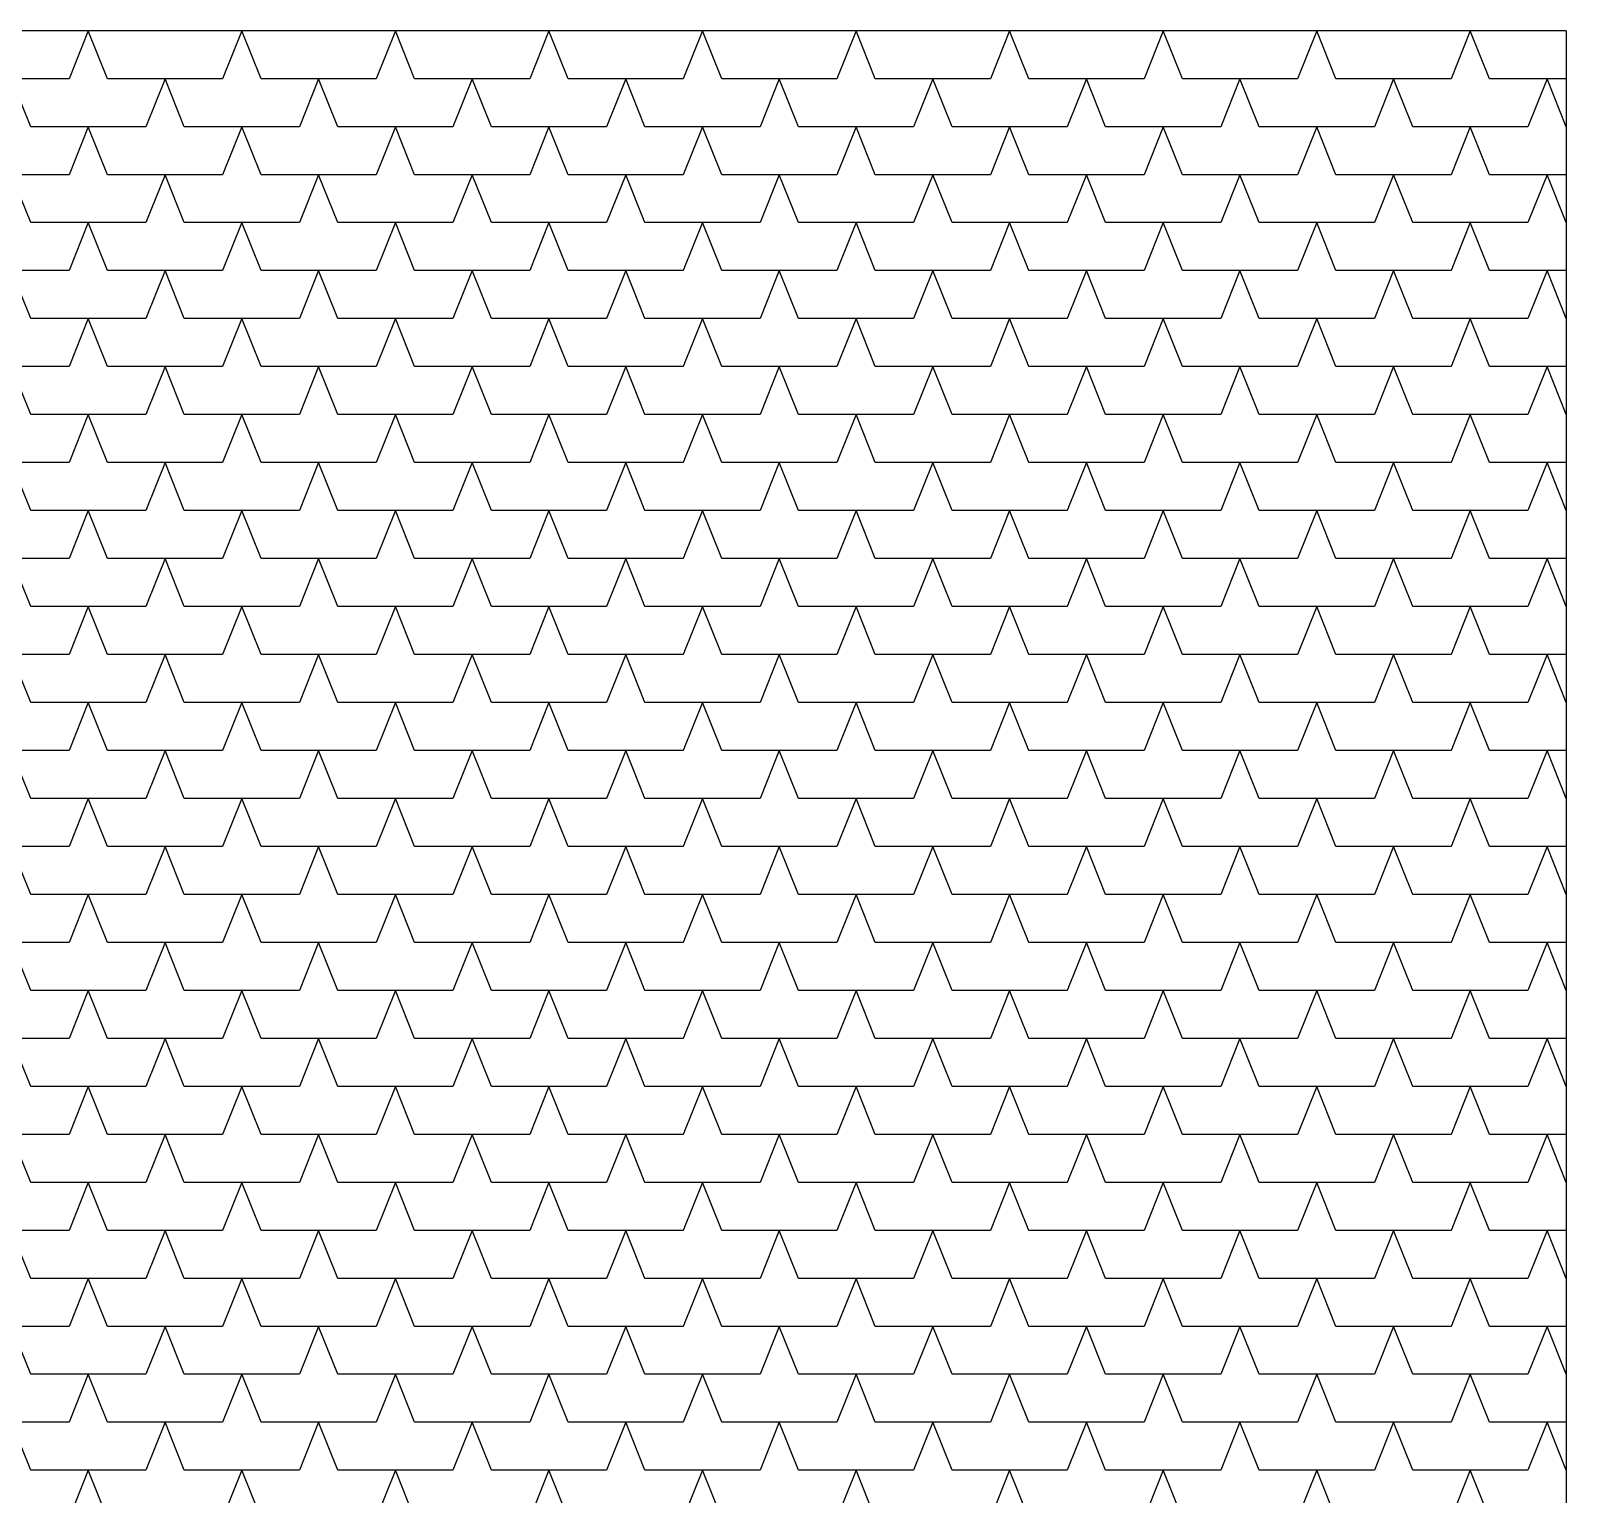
# Model space of a CAD drawing. Header units: inches. Extents: x 86794 to 87086, y 41803 to 41823.
# Drawn here: x 87072.734 to 87074.334, y 41820.205 to 41821.73 of the extents above; entities that cross this region are included whole.
import ezdxf

# ---------------------------------------------------------------- set-up
doc = ezdxf.new("R2010")
doc.units = ezdxf.units.IN
doc.header["$MEASUREMENT"] = 0

msp = doc.modelspace()

# ---------------------------------------------------------------- linework, layer by layer
at = {"ltscale": 0.006}
for q in [(87066.1337, 41821.7295), (87074.3337, 41819.0158)]:
    msp.add_line((87074.3337, 41821.7295), q, dxfattribs=at)
at = {"color": 250}
for p, q in [((87072.7937, 41821.7295), (87072.7737, 41821.6795)), ((87072.8137, 41821.6795), (87072.7937, 41821.7295)), ((87072.9537, 41821.7295), (87072.9337, 41821.6795)), ((87072.9737, 41821.6795), (87072.9537, 41821.7295)), ((87073.1137, 41821.7295), (87073.0937, 41821.6795)), ((87073.1337, 41821.6795), (87073.1137, 41821.7295)), ((87073.2737, 41821.7295), (87073.2537, 41821.6795)), ((87073.2937, 41821.6795), (87073.2737, 41821.7295)), ((87073.4337, 41821.7295), (87073.4137, 41821.6795)), ((87073.4537, 41821.6795), (87073.4337, 41821.7295)), ((87073.5937, 41821.7295), (87073.5737, 41821.6795)), ((87073.6137, 41821.6795), (87073.5937, 41821.7295)), ((87073.7537, 41821.7295), (87073.7337, 41821.6795)), ((87073.7737, 41821.6795), (87073.7537, 41821.7295)), ((87073.9137, 41821.7295), (87073.8937, 41821.6795)), ((87073.9337, 41821.6795), (87073.9137, 41821.7295)), ((87074.0737, 41821.7295), (87074.0537, 41821.6795)), ((87074.0937, 41821.6795), (87074.0737, 41821.7295)), ((87074.2337, 41821.7295), (87074.2137, 41821.6795)), ((87074.2537, 41821.6795), (87074.2337, 41821.7295)), ((87072.7737, 41821.6795), (87072.6537, 41821.6795)), ((87072.7337, 41821.6295), (87072.7137, 41821.6795)), ((87072.9337, 41821.6795), (87072.8137, 41821.6795)), ((87072.8737, 41821.6795), (87072.8537, 41821.6295)), ((87072.8937, 41821.6295), (87072.8737, 41821.6795)), ((87073.0937, 41821.6795), (87072.9737, 41821.6795)), ((87073.0337, 41821.6795), (87073.0137, 41821.6295)), ((87073.0537, 41821.6295), (87073.0337, 41821.6795)), ((87073.2537, 41821.6795), (87073.1337, 41821.6795)), ((87073.1937, 41821.6795), (87073.1737, 41821.6295)), ((87073.2137, 41821.6295), (87073.1937, 41821.6795)), ((87073.4137, 41821.6795), (87073.2937, 41821.6795)), ((87073.3537, 41821.6795), (87073.3337, 41821.6295)), ((87073.3737, 41821.6295), (87073.3537, 41821.6795)), ((87073.5737, 41821.6795), (87073.4537, 41821.6795)), ((87073.5137, 41821.6795), (87073.4937, 41821.6295)), ((87073.5337, 41821.6295), (87073.5137, 41821.6795)), ((87073.7337, 41821.6795), (87073.6137, 41821.6795)), ((87073.6737, 41821.6795), (87073.6537, 41821.6295)), ((87073.6937, 41821.6295), (87073.6737, 41821.6795)), ((87073.8937, 41821.6795), (87073.7737, 41821.6795)), ((87073.8337, 41821.6795), (87073.8137, 41821.6295)), ((87073.8537, 41821.6295), (87073.8337, 41821.6795)), ((87074.0537, 41821.6795), (87073.9337, 41821.6795)), ((87073.9937, 41821.6795), (87073.9737, 41821.6295)), ((87074.0137, 41821.6295), (87073.9937, 41821.6795)), ((87074.2137, 41821.6795), (87074.0937, 41821.6795)), ((87074.1537, 41821.6795), (87074.1337, 41821.6295)), ((87074.1737, 41821.6295), (87074.1537, 41821.6795)), ((87074.3337, 41821.6795), (87074.2537, 41821.6795)), ((87074.3137, 41821.6795), (87074.2937, 41821.6295)), ((87074.3337, 41821.6295), (87074.3137, 41821.6795)), ((87072.8537, 41821.6295), (87072.7337, 41821.6295)), ((87072.7937, 41821.6295), (87072.7737, 41821.5795)), ((87072.8137, 41821.5795), (87072.7937, 41821.6295)), ((87073.0137, 41821.6295), (87072.8937, 41821.6295)), ((87072.9537, 41821.6295), (87072.9337, 41821.5795)), ((87072.9737, 41821.5795), (87072.9537, 41821.6295)), ((87073.1737, 41821.6295), (87073.0537, 41821.6295)), ((87073.1137, 41821.6295), (87073.0937, 41821.5795)), ((87073.1337, 41821.5795), (87073.1137, 41821.6295)), ((87073.3337, 41821.6295), (87073.2137, 41821.6295)), ((87073.2737, 41821.6295), (87073.2537, 41821.5795)), ((87073.2937, 41821.5795), (87073.2737, 41821.6295)), ((87073.4937, 41821.6295), (87073.3737, 41821.6295)), ((87073.4337, 41821.6295), (87073.4137, 41821.5795)), ((87073.4537, 41821.5795), (87073.4337, 41821.6295)), ((87073.6537, 41821.6295), (87073.5337, 41821.6295)), ((87073.5937, 41821.6295), (87073.5737, 41821.5795)), ((87073.6137, 41821.5795), (87073.5937, 41821.6295)), ((87073.8137, 41821.6295), (87073.6937, 41821.6295)), ((87073.7537, 41821.6295), (87073.7337, 41821.5795)), ((87073.7737, 41821.5795), (87073.7537, 41821.6295)), ((87073.9737, 41821.6295), (87073.8537, 41821.6295)), ((87073.9137, 41821.6295), (87073.8937, 41821.5795)), ((87073.9337, 41821.5795), (87073.9137, 41821.6295)), ((87074.1337, 41821.6295), (87074.0137, 41821.6295)), ((87074.0737, 41821.6295), (87074.0537, 41821.5795)), ((87074.0937, 41821.5795), (87074.0737, 41821.6295)), ((87074.2937, 41821.6295), (87074.1737, 41821.6295)), ((87074.2337, 41821.6295), (87074.2137, 41821.5795)), ((87074.2537, 41821.5795), (87074.2337, 41821.6295)), ((87072.7737, 41821.5795), (87072.6537, 41821.5795)), ((87072.7337, 41821.5295), (87072.7137, 41821.5795)), ((87072.9337, 41821.5795), (87072.8137, 41821.5795)), ((87072.8737, 41821.5795), (87072.8537, 41821.5295)), ((87072.8937, 41821.5295), (87072.8737, 41821.5795)), ((87073.0937, 41821.5795), (87072.9737, 41821.5795)), ((87073.0337, 41821.5795), (87073.0137, 41821.5295)), ((87073.0537, 41821.5295), (87073.0337, 41821.5795)), ((87073.2537, 41821.5795), (87073.1337, 41821.5795)), ((87073.1937, 41821.5795), (87073.1737, 41821.5295)), ((87073.2137, 41821.5295), (87073.1937, 41821.5795)), ((87073.4137, 41821.5795), (87073.2937, 41821.5795)), ((87073.3537, 41821.5795), (87073.3337, 41821.5295)), ((87073.3737, 41821.5295), (87073.3537, 41821.5795)), ((87073.5737, 41821.5795), (87073.4537, 41821.5795)), ((87073.5137, 41821.5795), (87073.4937, 41821.5295)), ((87073.5337, 41821.5295), (87073.5137, 41821.5795)), ((87073.7337, 41821.5795), (87073.6137, 41821.5795)), ((87073.6737, 41821.5795), (87073.6537, 41821.5295)), ((87073.6937, 41821.5295), (87073.6737, 41821.5795)), ((87073.8937, 41821.5795), (87073.7737, 41821.5795)), ((87073.8337, 41821.5795), (87073.8137, 41821.5295)), ((87073.8537, 41821.5295), (87073.8337, 41821.5795)), ((87074.0537, 41821.5795), (87073.9337, 41821.5795)), ((87073.9937, 41821.5795), (87073.9737, 41821.5295)), ((87074.0137, 41821.5295), (87073.9937, 41821.5795)), ((87074.2137, 41821.5795), (87074.0937, 41821.5795)), ((87074.1537, 41821.5795), (87074.1337, 41821.5295)), ((87074.1737, 41821.5295), (87074.1537, 41821.5795)), ((87074.3337, 41821.5795), (87074.2537, 41821.5795)), ((87074.3137, 41821.5795), (87074.2937, 41821.5295)), ((87074.3337, 41821.5295), (87074.3137, 41821.5795)), ((87072.8537, 41821.5295), (87072.7337, 41821.5295)), ((87072.7937, 41821.5295), (87072.7737, 41821.4795)), ((87072.8137, 41821.4795), (87072.7937, 41821.5295)), ((87073.0137, 41821.5295), (87072.8937, 41821.5295)), ((87072.9537, 41821.5295), (87072.9337, 41821.4795)), ((87072.9737, 41821.4795), (87072.9537, 41821.5295)), ((87073.1737, 41821.5295), (87073.0537, 41821.5295)), ((87073.1137, 41821.5295), (87073.0937, 41821.4795)), ((87073.1337, 41821.4795), (87073.1137, 41821.5295)), ((87073.3337, 41821.5295), (87073.2137, 41821.5295)), ((87073.2737, 41821.5295), (87073.2537, 41821.4795)), ((87073.2937, 41821.4795), (87073.2737, 41821.5295)), ((87073.4937, 41821.5295), (87073.3737, 41821.5295)), ((87073.4337, 41821.5295), (87073.4137, 41821.4795)), ((87073.4537, 41821.4795), (87073.4337, 41821.5295)), ((87073.6537, 41821.5295), (87073.5337, 41821.5295)), ((87073.5937, 41821.5295), (87073.5737, 41821.4795)), ((87073.6137, 41821.4795), (87073.5937, 41821.5295)), ((87073.8137, 41821.5295), (87073.6937, 41821.5295)), ((87073.7537, 41821.5295), (87073.7337, 41821.4795)), ((87073.7737, 41821.4795), (87073.7537, 41821.5295)), ((87073.9737, 41821.5295), (87073.8537, 41821.5295)), ((87073.9137, 41821.5295), (87073.8937, 41821.4795)), ((87073.9337, 41821.4795), (87073.9137, 41821.5295)), ((87074.1337, 41821.5295), (87074.0137, 41821.5295)), ((87074.0737, 41821.5295), (87074.0537, 41821.4795)), ((87074.0937, 41821.4795), (87074.0737, 41821.5295)), ((87074.2937, 41821.5295), (87074.1737, 41821.5295)), ((87074.2337, 41821.5295), (87074.2137, 41821.4795)), ((87074.2537, 41821.4795), (87074.2337, 41821.5295)), ((87072.7737, 41821.4795), (87072.6537, 41821.4795)), ((87072.7337, 41821.4295), (87072.7137, 41821.4795)), ((87072.9337, 41821.4795), (87072.8137, 41821.4795)), ((87072.8737, 41821.4795), (87072.8537, 41821.4295)), ((87072.8937, 41821.4295), (87072.8737, 41821.4795)), ((87073.0937, 41821.4795), (87072.9737, 41821.4795)), ((87073.0337, 41821.4795), (87073.0137, 41821.4295)), ((87073.0537, 41821.4295), (87073.0337, 41821.4795)), ((87073.2537, 41821.4795), (87073.1337, 41821.4795)), ((87073.1937, 41821.4795), (87073.1737, 41821.4295)), ((87073.2137, 41821.4295), (87073.1937, 41821.4795)), ((87073.4137, 41821.4795), (87073.2937, 41821.4795)), ((87073.3537, 41821.4795), (87073.3337, 41821.4295)), ((87073.3737, 41821.4295), (87073.3537, 41821.4795)), ((87073.5737, 41821.4795), (87073.4537, 41821.4795)), ((87073.5137, 41821.4795), (87073.4937, 41821.4295)), ((87073.5337, 41821.4295), (87073.5137, 41821.4795)), ((87073.7337, 41821.4795), (87073.6137, 41821.4795)), ((87073.6737, 41821.4795), (87073.6537, 41821.4295)), ((87073.6937, 41821.4295), (87073.6737, 41821.4795)), ((87073.8937, 41821.4795), (87073.7737, 41821.4795)), ((87073.8337, 41821.4795), (87073.8137, 41821.4295)), ((87073.8537, 41821.4295), (87073.8337, 41821.4795)), ((87074.0537, 41821.4795), (87073.9337, 41821.4795)), ((87073.9937, 41821.4795), (87073.9737, 41821.4295)), ((87074.0137, 41821.4295), (87073.9937, 41821.4795)), ((87074.2137, 41821.4795), (87074.0937, 41821.4795)), ((87074.1537, 41821.4795), (87074.1337, 41821.4295)), ((87074.1737, 41821.4295), (87074.1537, 41821.4795)), ((87074.3337, 41821.4795), (87074.2537, 41821.4795)), ((87074.3137, 41821.4795), (87074.2937, 41821.4295)), ((87074.3337, 41821.4295), (87074.3137, 41821.4795)), ((87072.8537, 41821.4295), (87072.7337, 41821.4295)), ((87072.7937, 41821.4295), (87072.7737, 41821.3795)), ((87072.8137, 41821.3795), (87072.7937, 41821.4295)), ((87073.0137, 41821.4295), (87072.8937, 41821.4295)), ((87072.9537, 41821.4295), (87072.9337, 41821.3795)), ((87072.9737, 41821.3795), (87072.9537, 41821.4295)), ((87073.1737, 41821.4295), (87073.0537, 41821.4295)), ((87073.1137, 41821.4295), (87073.0937, 41821.3795)), ((87073.1337, 41821.3795), (87073.1137, 41821.4295)), ((87073.3337, 41821.4295), (87073.2137, 41821.4295)), ((87073.2737, 41821.4295), (87073.2537, 41821.3795)), ((87073.2937, 41821.3795), (87073.2737, 41821.4295)), ((87073.4937, 41821.4295), (87073.3737, 41821.4295)), ((87073.4337, 41821.4295), (87073.4137, 41821.3795)), ((87073.4537, 41821.3795), (87073.4337, 41821.4295)), ((87073.6537, 41821.4295), (87073.5337, 41821.4295)), ((87073.5937, 41821.4295), (87073.5737, 41821.3795)), ((87073.6137, 41821.3795), (87073.5937, 41821.4295)), ((87073.8137, 41821.4295), (87073.6937, 41821.4295)), ((87073.7537, 41821.4295), (87073.7337, 41821.3795)), ((87073.7737, 41821.3795), (87073.7537, 41821.4295)), ((87073.9737, 41821.4295), (87073.8537, 41821.4295)), ((87073.9137, 41821.4295), (87073.8937, 41821.3795)), ((87073.9337, 41821.3795), (87073.9137, 41821.4295)), ((87074.1337, 41821.4295), (87074.0137, 41821.4295)), ((87074.0737, 41821.4295), (87074.0537, 41821.3795)), ((87074.0937, 41821.3795), (87074.0737, 41821.4295)), ((87074.2937, 41821.4295), (87074.1737, 41821.4295)), ((87074.2337, 41821.4295), (87074.2137, 41821.3795)), ((87074.2537, 41821.3795), (87074.2337, 41821.4295)), ((87072.7737, 41821.3795), (87072.6537, 41821.3795)), ((87072.7337, 41821.3295), (87072.7137, 41821.3795)), ((87072.9337, 41821.3795), (87072.8137, 41821.3795)), ((87072.8737, 41821.3795), (87072.8537, 41821.3295)), ((87072.8937, 41821.3295), (87072.8737, 41821.3795)), ((87073.0937, 41821.3795), (87072.9737, 41821.3795)), ((87073.0337, 41821.3795), (87073.0137, 41821.3295)), ((87073.0537, 41821.3295), (87073.0337, 41821.3795)), ((87073.2537, 41821.3795), (87073.1337, 41821.3795)), ((87073.1937, 41821.3795), (87073.1737, 41821.3295)), ((87073.2137, 41821.3295), (87073.1937, 41821.3795)), ((87073.4137, 41821.3795), (87073.2937, 41821.3795)), ((87073.3537, 41821.3795), (87073.3337, 41821.3295)), ((87073.3737, 41821.3295), (87073.3537, 41821.3795)), ((87073.5737, 41821.3795), (87073.4537, 41821.3795)), ((87073.5137, 41821.3795), (87073.4937, 41821.3295)), ((87073.5337, 41821.3295), (87073.5137, 41821.3795)), ((87073.7337, 41821.3795), (87073.6137, 41821.3795)), ((87073.6737, 41821.3795), (87073.6537, 41821.3295)), ((87073.6937, 41821.3295), (87073.6737, 41821.3795)), ((87073.8937, 41821.3795), (87073.7737, 41821.3795)), ((87073.8337, 41821.3795), (87073.8137, 41821.3295)), ((87073.8537, 41821.3295), (87073.8337, 41821.3795)), ((87074.0537, 41821.3795), (87073.9337, 41821.3795)), ((87073.9937, 41821.3795), (87073.9737, 41821.3295)), ((87074.0137, 41821.3295), (87073.9937, 41821.3795)), ((87074.2137, 41821.3795), (87074.0937, 41821.3795)), ((87074.1537, 41821.3795), (87074.1337, 41821.3295)), ((87074.1737, 41821.3295), (87074.1537, 41821.3795)), ((87074.3337, 41821.3795), (87074.2537, 41821.3795)), ((87074.3137, 41821.3795), (87074.2937, 41821.3295)), ((87074.3337, 41821.3295), (87074.3137, 41821.3795)), ((87072.8537, 41821.3295), (87072.7337, 41821.3295)), ((87072.7937, 41821.3295), (87072.7737, 41821.2795)), ((87072.8137, 41821.2795), (87072.7937, 41821.3295)), ((87073.0137, 41821.3295), (87072.8937, 41821.3295)), ((87072.9537, 41821.3295), (87072.9337, 41821.2795)), ((87072.9737, 41821.2795), (87072.9537, 41821.3295)), ((87073.1737, 41821.3295), (87073.0537, 41821.3295)), ((87073.1137, 41821.3295), (87073.0937, 41821.2795)), ((87073.1337, 41821.2795), (87073.1137, 41821.3295)), ((87073.3337, 41821.3295), (87073.2137, 41821.3295)), ((87073.2737, 41821.3295), (87073.2537, 41821.2795)), ((87073.2937, 41821.2795), (87073.2737, 41821.3295)), ((87073.4937, 41821.3295), (87073.3737, 41821.3295)), ((87073.4337, 41821.3295), (87073.4137, 41821.2795)), ((87073.4537, 41821.2795), (87073.4337, 41821.3295)), ((87073.6537, 41821.3295), (87073.5337, 41821.3295)), ((87073.5937, 41821.3295), (87073.5737, 41821.2795)), ((87073.6137, 41821.2795), (87073.5937, 41821.3295)), ((87073.8137, 41821.3295), (87073.6937, 41821.3295)), ((87073.7537, 41821.3295), (87073.7337, 41821.2795)), ((87073.7737, 41821.2795), (87073.7537, 41821.3295)), ((87073.9737, 41821.3295), (87073.8537, 41821.3295)), ((87073.9137, 41821.3295), (87073.8937, 41821.2795)), ((87073.9337, 41821.2795), (87073.9137, 41821.3295)), ((87074.1337, 41821.3295), (87074.0137, 41821.3295)), ((87074.0737, 41821.3295), (87074.0537, 41821.2795)), ((87074.0937, 41821.2795), (87074.0737, 41821.3295)), ((87074.2937, 41821.3295), (87074.1737, 41821.3295)), ((87074.2337, 41821.3295), (87074.2137, 41821.2795)), ((87074.2537, 41821.2795), (87074.2337, 41821.3295)), ((87072.7737, 41821.2795), (87072.6537, 41821.2795)), ((87072.7337, 41821.2295), (87072.7137, 41821.2795)), ((87072.9337, 41821.2795), (87072.8137, 41821.2795)), ((87072.8737, 41821.2795), (87072.8537, 41821.2295)), ((87072.8937, 41821.2295), (87072.8737, 41821.2795)), ((87073.0937, 41821.2795), (87072.9737, 41821.2795)), ((87073.0337, 41821.2795), (87073.0137, 41821.2295)), ((87073.0537, 41821.2295), (87073.0337, 41821.2795)), ((87073.2537, 41821.2795), (87073.1337, 41821.2795)), ((87073.1937, 41821.2795), (87073.1737, 41821.2295)), ((87073.2137, 41821.2295), (87073.1937, 41821.2795)), ((87073.4137, 41821.2795), (87073.2937, 41821.2795)), ((87073.3537, 41821.2795), (87073.3337, 41821.2295)), ((87073.3737, 41821.2295), (87073.3537, 41821.2795)), ((87073.5737, 41821.2795), (87073.4537, 41821.2795)), ((87073.5137, 41821.2795), (87073.4937, 41821.2295)), ((87073.5337, 41821.2295), (87073.5137, 41821.2795)), ((87073.7337, 41821.2795), (87073.6137, 41821.2795)), ((87073.6737, 41821.2795), (87073.6537, 41821.2295)), ((87073.6937, 41821.2295), (87073.6737, 41821.2795)), ((87073.8937, 41821.2795), (87073.7737, 41821.2795)), ((87073.8337, 41821.2795), (87073.8137, 41821.2295)), ((87073.8537, 41821.2295), (87073.8337, 41821.2795)), ((87074.0537, 41821.2795), (87073.9337, 41821.2795)), ((87073.9937, 41821.2795), (87073.9737, 41821.2295)), ((87074.0137, 41821.2295), (87073.9937, 41821.2795)), ((87074.2137, 41821.2795), (87074.0937, 41821.2795)), ((87074.1537, 41821.2795), (87074.1337, 41821.2295)), ((87074.1737, 41821.2295), (87074.1537, 41821.2795)), ((87074.3337, 41821.2795), (87074.2537, 41821.2795)), ((87074.3137, 41821.2795), (87074.2937, 41821.2295)), ((87074.3337, 41821.2295), (87074.3137, 41821.2795)), ((87072.8537, 41821.2295), (87072.7337, 41821.2295)), ((87072.7937, 41821.2295), (87072.7737, 41821.1795)), ((87072.8137, 41821.1795), (87072.7937, 41821.2295)), ((87073.0137, 41821.2295), (87072.8937, 41821.2295)), ((87072.9537, 41821.2295), (87072.9337, 41821.1795)), ((87072.9737, 41821.1795), (87072.9537, 41821.2295)), ((87073.1737, 41821.2295), (87073.0537, 41821.2295)), ((87073.1137, 41821.2295), (87073.0937, 41821.1795)), ((87073.1337, 41821.1795), (87073.1137, 41821.2295)), ((87073.3337, 41821.2295), (87073.2137, 41821.2295)), ((87073.2737, 41821.2295), (87073.2537, 41821.1795)), ((87073.2937, 41821.1795), (87073.2737, 41821.2295)), ((87073.4937, 41821.2295), (87073.3737, 41821.2295)), ((87073.4337, 41821.2295), (87073.4137, 41821.1795)), ((87073.4537, 41821.1795), (87073.4337, 41821.2295)), ((87073.6537, 41821.2295), (87073.5337, 41821.2295)), ((87073.5937, 41821.2295), (87073.5737, 41821.1795)), ((87073.6137, 41821.1795), (87073.5937, 41821.2295)), ((87073.8137, 41821.2295), (87073.6937, 41821.2295)), ((87073.7537, 41821.2295), (87073.7337, 41821.1795)), ((87073.7737, 41821.1795), (87073.7537, 41821.2295)), ((87073.9737, 41821.2295), (87073.8537, 41821.2295)), ((87073.9137, 41821.2295), (87073.8937, 41821.1795)), ((87073.9337, 41821.1795), (87073.9137, 41821.2295)), ((87074.1337, 41821.2295), (87074.0137, 41821.2295)), ((87074.0737, 41821.2295), (87074.0537, 41821.1795)), ((87074.0937, 41821.1795), (87074.0737, 41821.2295)), ((87074.2937, 41821.2295), (87074.1737, 41821.2295)), ((87074.2337, 41821.2295), (87074.2137, 41821.1795)), ((87074.2537, 41821.1795), (87074.2337, 41821.2295)), ((87072.7737, 41821.1795), (87072.6537, 41821.1795)), ((87072.7337, 41821.1295), (87072.7137, 41821.1795)), ((87072.9337, 41821.1795), (87072.8137, 41821.1795)), ((87072.8737, 41821.1795), (87072.8537, 41821.1295)), ((87072.8937, 41821.1295), (87072.8737, 41821.1795)), ((87073.0937, 41821.1795), (87072.9737, 41821.1795)), ((87073.0337, 41821.1795), (87073.0137, 41821.1295)), ((87073.0537, 41821.1295), (87073.0337, 41821.1795)), ((87073.2537, 41821.1795), (87073.1337, 41821.1795)), ((87073.1937, 41821.1795), (87073.1737, 41821.1295)), ((87073.2137, 41821.1295), (87073.1937, 41821.1795)), ((87073.4137, 41821.1795), (87073.2937, 41821.1795)), ((87073.3537, 41821.1795), (87073.3337, 41821.1295)), ((87073.3737, 41821.1295), (87073.3537, 41821.1795)), ((87073.5737, 41821.1795), (87073.4537, 41821.1795)), ((87073.5137, 41821.1795), (87073.4937, 41821.1295)), ((87073.5337, 41821.1295), (87073.5137, 41821.1795)), ((87073.7337, 41821.1795), (87073.6137, 41821.1795)), ((87073.6737, 41821.1795), (87073.6537, 41821.1295)), ((87073.6937, 41821.1295), (87073.6737, 41821.1795)), ((87073.8937, 41821.1795), (87073.7737, 41821.1795)), ((87073.8337, 41821.1795), (87073.8137, 41821.1295)), ((87073.8537, 41821.1295), (87073.8337, 41821.1795)), ((87074.0537, 41821.1795), (87073.9337, 41821.1795)), ((87073.9937, 41821.1795), (87073.9737, 41821.1295)), ((87074.0137, 41821.1295), (87073.9937, 41821.1795)), ((87074.2137, 41821.1795), (87074.0937, 41821.1795)), ((87074.1537, 41821.1795), (87074.1337, 41821.1295)), ((87074.1737, 41821.1295), (87074.1537, 41821.1795)), ((87074.3337, 41821.1795), (87074.2537, 41821.1795)), ((87074.3137, 41821.1795), (87074.2937, 41821.1295)), ((87074.3337, 41821.1295), (87074.3137, 41821.1795)), ((87072.8537, 41821.1295), (87072.7337, 41821.1295)), ((87072.7937, 41821.1295), (87072.7737, 41821.0795)), ((87072.8137, 41821.0795), (87072.7937, 41821.1295)), ((87073.0137, 41821.1295), (87072.8937, 41821.1295)), ((87072.9537, 41821.1295), (87072.9337, 41821.0795)), ((87072.9737, 41821.0795), (87072.9537, 41821.1295)), ((87073.1737, 41821.1295), (87073.0537, 41821.1295)), ((87073.1137, 41821.1295), (87073.0937, 41821.0795)), ((87073.1337, 41821.0795), (87073.1137, 41821.1295)), ((87073.3337, 41821.1295), (87073.2137, 41821.1295)), ((87073.2737, 41821.1295), (87073.2537, 41821.0795)), ((87073.2937, 41821.0795), (87073.2737, 41821.1295)), ((87073.4937, 41821.1295), (87073.3737, 41821.1295)), ((87073.4337, 41821.1295), (87073.4137, 41821.0795)), ((87073.4537, 41821.0795), (87073.4337, 41821.1295)), ((87073.6537, 41821.1295), (87073.5337, 41821.1295)), ((87073.5937, 41821.1295), (87073.5737, 41821.0795)), ((87073.6137, 41821.0795), (87073.5937, 41821.1295)), ((87073.8137, 41821.1295), (87073.6937, 41821.1295)), ((87073.7537, 41821.1295), (87073.7337, 41821.0795)), ((87073.7737, 41821.0795), (87073.7537, 41821.1295)), ((87073.9737, 41821.1295), (87073.8537, 41821.1295)), ((87073.9137, 41821.1295), (87073.8937, 41821.0795)), ((87073.9337, 41821.0795), (87073.9137, 41821.1295)), ((87074.1337, 41821.1295), (87074.0137, 41821.1295)), ((87074.0737, 41821.1295), (87074.0537, 41821.0795)), ((87074.0937, 41821.0795), (87074.0737, 41821.1295)), ((87074.2937, 41821.1295), (87074.1737, 41821.1295)), ((87074.2337, 41821.1295), (87074.2137, 41821.0795)), ((87074.2537, 41821.0795), (87074.2337, 41821.1295)), ((87072.7737, 41821.0795), (87072.6537, 41821.0795)), ((87072.7337, 41821.0295), (87072.7137, 41821.0795)), ((87072.9337, 41821.0795), (87072.8137, 41821.0795)), ((87072.8737, 41821.0795), (87072.8537, 41821.0295)), ((87072.8937, 41821.0295), (87072.8737, 41821.0795)), ((87073.0937, 41821.0795), (87072.9737, 41821.0795)), ((87073.0337, 41821.0795), (87073.0137, 41821.0295)), ((87073.0537, 41821.0295), (87073.0337, 41821.0795)), ((87073.2537, 41821.0795), (87073.1337, 41821.0795)), ((87073.1937, 41821.0795), (87073.1737, 41821.0295)), ((87073.2137, 41821.0295), (87073.1937, 41821.0795)), ((87073.4137, 41821.0795), (87073.2937, 41821.0795)), ((87073.3537, 41821.0795), (87073.3337, 41821.0295)), ((87073.3737, 41821.0295), (87073.3537, 41821.0795)), ((87073.5737, 41821.0795), (87073.4537, 41821.0795)), ((87073.5137, 41821.0795), (87073.4937, 41821.0295)), ((87073.5337, 41821.0295), (87073.5137, 41821.0795)), ((87073.7337, 41821.0795), (87073.6137, 41821.0795)), ((87073.6737, 41821.0795), (87073.6537, 41821.0295)), ((87073.6937, 41821.0295), (87073.6737, 41821.0795)), ((87073.8937, 41821.0795), (87073.7737, 41821.0795)), ((87073.8337, 41821.0795), (87073.8137, 41821.0295)), ((87073.8537, 41821.0295), (87073.8337, 41821.0795)), ((87074.0537, 41821.0795), (87073.9337, 41821.0795)), ((87073.9937, 41821.0795), (87073.9737, 41821.0295)), ((87074.0137, 41821.0295), (87073.9937, 41821.0795)), ((87074.2137, 41821.0795), (87074.0937, 41821.0795)), ((87074.1537, 41821.0795), (87074.1337, 41821.0295)), ((87074.1737, 41821.0295), (87074.1537, 41821.0795)), ((87074.3337, 41821.0795), (87074.2537, 41821.0795)), ((87074.3137, 41821.0795), (87074.2937, 41821.0295)), ((87074.3337, 41821.0295), (87074.3137, 41821.0795)), ((87072.8537, 41821.0295), (87072.7337, 41821.0295)), ((87072.7937, 41821.0295), (87072.7737, 41820.9795)), ((87072.8137, 41820.9795), (87072.7937, 41821.0295)), ((87073.0137, 41821.0295), (87072.8937, 41821.0295)), ((87072.9537, 41821.0295), (87072.9337, 41820.9795)), ((87072.9737, 41820.9795), (87072.9537, 41821.0295)), ((87073.1737, 41821.0295), (87073.0537, 41821.0295)), ((87073.1137, 41821.0295), (87073.0937, 41820.9795)), ((87073.1337, 41820.9795), (87073.1137, 41821.0295)), ((87073.3337, 41821.0295), (87073.2137, 41821.0295)), ((87073.2737, 41821.0295), (87073.2537, 41820.9795)), ((87073.2937, 41820.9795), (87073.2737, 41821.0295)), ((87073.4937, 41821.0295), (87073.3737, 41821.0295)), ((87073.4337, 41821.0295), (87073.4137, 41820.9795)), ((87073.4537, 41820.9795), (87073.4337, 41821.0295)), ((87073.6537, 41821.0295), (87073.5337, 41821.0295)), ((87073.5937, 41821.0295), (87073.5737, 41820.9795)), ((87073.6137, 41820.9795), (87073.5937, 41821.0295)), ((87073.8137, 41821.0295), (87073.6937, 41821.0295)), ((87073.7537, 41821.0295), (87073.7337, 41820.9795)), ((87073.7737, 41820.9795), (87073.7537, 41821.0295)), ((87073.9737, 41821.0295), (87073.8537, 41821.0295)), ((87073.9137, 41821.0295), (87073.8937, 41820.9795)), ((87073.9337, 41820.9795), (87073.9137, 41821.0295)), ((87074.1337, 41821.0295), (87074.0137, 41821.0295)), ((87074.0737, 41821.0295), (87074.0537, 41820.9795)), ((87074.0937, 41820.9795), (87074.0737, 41821.0295)), ((87074.2937, 41821.0295), (87074.1737, 41821.0295)), ((87074.2337, 41821.0295), (87074.2137, 41820.9795)), ((87074.2537, 41820.9795), (87074.2337, 41821.0295)), ((87072.7737, 41820.9795), (87072.6537, 41820.9795)), ((87072.7337, 41820.9295), (87072.7137, 41820.9795)), ((87072.9337, 41820.9795), (87072.8137, 41820.9795)), ((87072.8737, 41820.9795), (87072.8537, 41820.9295)), ((87072.8937, 41820.9295), (87072.8737, 41820.9795)), ((87073.0937, 41820.9795), (87072.9737, 41820.9795)), ((87073.0337, 41820.9795), (87073.0137, 41820.9295)), ((87073.0537, 41820.9295), (87073.0337, 41820.9795)), ((87073.2537, 41820.9795), (87073.1337, 41820.9795)), ((87073.1937, 41820.9795), (87073.1737, 41820.9295)), ((87073.2137, 41820.9295), (87073.1937, 41820.9795)), ((87073.4137, 41820.9795), (87073.2937, 41820.9795)), ((87073.3537, 41820.9795), (87073.3337, 41820.9295)), ((87073.3737, 41820.9295), (87073.3537, 41820.9795)), ((87073.5737, 41820.9795), (87073.4537, 41820.9795)), ((87073.5137, 41820.9795), (87073.4937, 41820.9295)), ((87073.5337, 41820.9295), (87073.5137, 41820.9795)), ((87073.7337, 41820.9795), (87073.6137, 41820.9795)), ((87073.6737, 41820.9795), (87073.6537, 41820.9295)), ((87073.6937, 41820.9295), (87073.6737, 41820.9795)), ((87073.8937, 41820.9795), (87073.7737, 41820.9795)), ((87073.8337, 41820.9795), (87073.8137, 41820.9295)), ((87073.8537, 41820.9295), (87073.8337, 41820.9795)), ((87074.0537, 41820.9795), (87073.9337, 41820.9795)), ((87073.9937, 41820.9795), (87073.9737, 41820.9295)), ((87074.0137, 41820.9295), (87073.9937, 41820.9795)), ((87074.2137, 41820.9795), (87074.0937, 41820.9795)), ((87074.1537, 41820.9795), (87074.1337, 41820.9295)), ((87074.1737, 41820.9295), (87074.1537, 41820.9795)), ((87074.3337, 41820.9795), (87074.2537, 41820.9795)), ((87074.3137, 41820.9795), (87074.2937, 41820.9295)), ((87074.3337, 41820.9295), (87074.3137, 41820.9795)), ((87072.8537, 41820.9295), (87072.7337, 41820.9295)), ((87072.7937, 41820.9295), (87072.7737, 41820.8795)), ((87072.8137, 41820.8795), (87072.7937, 41820.9295)), ((87073.0137, 41820.9295), (87072.8937, 41820.9295)), ((87072.9537, 41820.9295), (87072.9337, 41820.8795)), ((87072.9737, 41820.8795), (87072.9537, 41820.9295)), ((87073.1737, 41820.9295), (87073.0537, 41820.9295)), ((87073.1137, 41820.9295), (87073.0937, 41820.8795)), ((87073.1337, 41820.8795), (87073.1137, 41820.9295)), ((87073.3337, 41820.9295), (87073.2137, 41820.9295)), ((87073.2737, 41820.9295), (87073.2537, 41820.8795)), ((87073.2937, 41820.8795), (87073.2737, 41820.9295)), ((87073.4937, 41820.9295), (87073.3737, 41820.9295)), ((87073.4337, 41820.9295), (87073.4137, 41820.8795)), ((87073.4537, 41820.8795), (87073.4337, 41820.9295)), ((87073.6537, 41820.9295), (87073.5337, 41820.9295)), ((87073.5937, 41820.9295), (87073.5737, 41820.8795)), ((87073.6137, 41820.8795), (87073.5937, 41820.9295)), ((87073.8137, 41820.9295), (87073.6937, 41820.9295)), ((87073.7537, 41820.9295), (87073.7337, 41820.8795)), ((87073.7737, 41820.8795), (87073.7537, 41820.9295)), ((87073.9737, 41820.9295), (87073.8537, 41820.9295)), ((87073.9137, 41820.9295), (87073.8937, 41820.8795)), ((87073.9337, 41820.8795), (87073.9137, 41820.9295)), ((87074.1337, 41820.9295), (87074.0137, 41820.9295)), ((87074.0737, 41820.9295), (87074.0537, 41820.8795)), ((87074.0937, 41820.8795), (87074.0737, 41820.9295)), ((87074.2937, 41820.9295), (87074.1737, 41820.9295)), ((87074.2337, 41820.9295), (87074.2137, 41820.8795)), ((87074.2537, 41820.8795), (87074.2337, 41820.9295)), ((87072.7737, 41820.8795), (87072.6537, 41820.8795)), ((87072.7337, 41820.8295), (87072.7137, 41820.8795)), ((87072.9337, 41820.8795), (87072.8137, 41820.8795)), ((87072.8737, 41820.8795), (87072.8537, 41820.8295)), ((87072.8937, 41820.8295), (87072.8737, 41820.8795)), ((87073.0937, 41820.8795), (87072.9737, 41820.8795)), ((87073.0337, 41820.8795), (87073.0137, 41820.8295)), ((87073.0537, 41820.8295), (87073.0337, 41820.8795)), ((87073.2537, 41820.8795), (87073.1337, 41820.8795)), ((87073.1937, 41820.8795), (87073.1737, 41820.8295)), ((87073.2137, 41820.8295), (87073.1937, 41820.8795)), ((87073.4137, 41820.8795), (87073.2937, 41820.8795)), ((87073.3537, 41820.8795), (87073.3337, 41820.8295)), ((87073.3737, 41820.8295), (87073.3537, 41820.8795)), ((87073.5737, 41820.8795), (87073.4537, 41820.8795)), ((87073.5137, 41820.8795), (87073.4937, 41820.8295)), ((87073.5337, 41820.8295), (87073.5137, 41820.8795)), ((87073.7337, 41820.8795), (87073.6137, 41820.8795)), ((87073.6737, 41820.8795), (87073.6537, 41820.8295)), ((87073.6937, 41820.8295), (87073.6737, 41820.8795)), ((87073.8937, 41820.8795), (87073.7737, 41820.8795)), ((87073.8337, 41820.8795), (87073.8137, 41820.8295)), ((87073.8537, 41820.8295), (87073.8337, 41820.8795)), ((87074.0537, 41820.8795), (87073.9337, 41820.8795)), ((87073.9937, 41820.8795), (87073.9737, 41820.8295)), ((87074.0137, 41820.8295), (87073.9937, 41820.8795)), ((87074.2137, 41820.8795), (87074.0937, 41820.8795)), ((87074.1537, 41820.8795), (87074.1337, 41820.8295)), ((87074.1737, 41820.8295), (87074.1537, 41820.8795)), ((87074.3337, 41820.8795), (87074.2537, 41820.8795)), ((87074.3137, 41820.8795), (87074.2937, 41820.8295)), ((87074.3337, 41820.8295), (87074.3137, 41820.8795)), ((87072.8537, 41820.8295), (87072.7337, 41820.8295)), ((87072.7937, 41820.8295), (87072.7737, 41820.7795)), ((87072.8137, 41820.7795), (87072.7937, 41820.8295)), ((87073.0137, 41820.8295), (87072.8937, 41820.8295)), ((87072.9537, 41820.8295), (87072.9337, 41820.7795)), ((87072.9737, 41820.7795), (87072.9537, 41820.8295)), ((87073.1737, 41820.8295), (87073.0537, 41820.8295)), ((87073.1137, 41820.8295), (87073.0937, 41820.7795)), ((87073.1337, 41820.7795), (87073.1137, 41820.8295)), ((87073.3337, 41820.8295), (87073.2137, 41820.8295)), ((87073.2737, 41820.8295), (87073.2537, 41820.7795)), ((87073.2937, 41820.7795), (87073.2737, 41820.8295)), ((87073.4937, 41820.8295), (87073.3737, 41820.8295)), ((87073.4337, 41820.8295), (87073.4137, 41820.7795)), ((87073.4537, 41820.7795), (87073.4337, 41820.8295)), ((87073.6537, 41820.8295), (87073.5337, 41820.8295)), ((87073.5937, 41820.8295), (87073.5737, 41820.7795)), ((87073.6137, 41820.7795), (87073.5937, 41820.8295)), ((87073.8137, 41820.8295), (87073.6937, 41820.8295)), ((87073.7537, 41820.8295), (87073.7337, 41820.7795)), ((87073.7737, 41820.7795), (87073.7537, 41820.8295)), ((87073.9737, 41820.8295), (87073.8537, 41820.8295)), ((87073.9137, 41820.8295), (87073.8937, 41820.7795)), ((87073.9337, 41820.7795), (87073.9137, 41820.8295)), ((87074.1337, 41820.8295), (87074.0137, 41820.8295)), ((87074.0737, 41820.8295), (87074.0537, 41820.7795)), ((87074.0937, 41820.7795), (87074.0737, 41820.8295)), ((87074.2937, 41820.8295), (87074.1737, 41820.8295)), ((87074.2337, 41820.8295), (87074.2137, 41820.7795)), ((87074.2537, 41820.7795), (87074.2337, 41820.8295)), ((87072.7737, 41820.7795), (87072.6537, 41820.7795)), ((87072.7337, 41820.7295), (87072.7137, 41820.7795)), ((87072.9337, 41820.7795), (87072.8137, 41820.7795)), ((87072.8737, 41820.7795), (87072.8537, 41820.7295)), ((87072.8937, 41820.7295), (87072.8737, 41820.7795)), ((87073.0937, 41820.7795), (87072.9737, 41820.7795)), ((87073.0337, 41820.7795), (87073.0137, 41820.7295)), ((87073.0537, 41820.7295), (87073.0337, 41820.7795)), ((87073.2537, 41820.7795), (87073.1337, 41820.7795)), ((87073.1937, 41820.7795), (87073.1737, 41820.7295)), ((87073.2137, 41820.7295), (87073.1937, 41820.7795)), ((87073.4137, 41820.7795), (87073.2937, 41820.7795)), ((87073.3537, 41820.7795), (87073.3337, 41820.7295)), ((87073.3737, 41820.7295), (87073.3537, 41820.7795)), ((87073.5737, 41820.7795), (87073.4537, 41820.7795)), ((87073.5137, 41820.7795), (87073.4937, 41820.7295)), ((87073.5337, 41820.7295), (87073.5137, 41820.7795)), ((87073.7337, 41820.7795), (87073.6137, 41820.7795)), ((87073.6737, 41820.7795), (87073.6537, 41820.7295)), ((87073.6937, 41820.7295), (87073.6737, 41820.7795)), ((87073.8937, 41820.7795), (87073.7737, 41820.7795)), ((87073.8337, 41820.7795), (87073.8137, 41820.7295)), ((87073.8537, 41820.7295), (87073.8337, 41820.7795)), ((87074.0537, 41820.7795), (87073.9337, 41820.7795)), ((87073.9937, 41820.7795), (87073.9737, 41820.7295)), ((87074.0137, 41820.7295), (87073.9937, 41820.7795)), ((87074.2137, 41820.7795), (87074.0937, 41820.7795)), ((87074.1537, 41820.7795), (87074.1337, 41820.7295)), ((87074.1737, 41820.7295), (87074.1537, 41820.7795)), ((87074.3337, 41820.7795), (87074.2537, 41820.7795)), ((87074.3137, 41820.7795), (87074.2937, 41820.7295)), ((87074.3337, 41820.7295), (87074.3137, 41820.7795)), ((87072.8537, 41820.7295), (87072.7337, 41820.7295)), ((87072.7937, 41820.7295), (87072.7737, 41820.6795)), ((87072.8137, 41820.6795), (87072.7937, 41820.7295)), ((87073.0137, 41820.7295), (87072.8937, 41820.7295)), ((87072.9537, 41820.7295), (87072.9337, 41820.6795)), ((87072.9737, 41820.6795), (87072.9537, 41820.7295)), ((87073.1737, 41820.7295), (87073.0537, 41820.7295)), ((87073.1137, 41820.7295), (87073.0937, 41820.6795)), ((87073.1337, 41820.6795), (87073.1137, 41820.7295)), ((87073.3337, 41820.7295), (87073.2137, 41820.7295)), ((87073.2737, 41820.7295), (87073.2537, 41820.6795)), ((87073.2937, 41820.6795), (87073.2737, 41820.7295)), ((87073.4937, 41820.7295), (87073.3737, 41820.7295)), ((87073.4337, 41820.7295), (87073.4137, 41820.6795)), ((87073.4537, 41820.6795), (87073.4337, 41820.7295)), ((87073.6537, 41820.7295), (87073.5337, 41820.7295)), ((87073.5937, 41820.7295), (87073.5737, 41820.6795)), ((87073.6137, 41820.6795), (87073.5937, 41820.7295)), ((87073.8137, 41820.7295), (87073.6937, 41820.7295)), ((87073.7537, 41820.7295), (87073.7337, 41820.6795)), ((87073.7737, 41820.6795), (87073.7537, 41820.7295)), ((87073.9737, 41820.7295), (87073.8537, 41820.7295)), ((87073.9137, 41820.7295), (87073.8937, 41820.6795)), ((87073.9337, 41820.6795), (87073.9137, 41820.7295)), ((87074.1337, 41820.7295), (87074.0137, 41820.7295)), ((87074.0737, 41820.7295), (87074.0537, 41820.6795)), ((87074.0937, 41820.6795), (87074.0737, 41820.7295)), ((87074.2937, 41820.7295), (87074.1737, 41820.7295)), ((87074.2337, 41820.7295), (87074.2137, 41820.6795)), ((87074.2537, 41820.6795), (87074.2337, 41820.7295)), ((87072.7737, 41820.6795), (87072.6537, 41820.6795)), ((87072.7337, 41820.6295), (87072.7137, 41820.6795)), ((87072.9337, 41820.6795), (87072.8137, 41820.6795)), ((87072.8737, 41820.6795), (87072.8537, 41820.6295)), ((87072.8937, 41820.6295), (87072.8737, 41820.6795)), ((87073.0937, 41820.6795), (87072.9737, 41820.6795)), ((87073.0337, 41820.6795), (87073.0137, 41820.6295)), ((87073.0537, 41820.6295), (87073.0337, 41820.6795)), ((87073.2537, 41820.6795), (87073.1337, 41820.6795)), ((87073.1937, 41820.6795), (87073.1737, 41820.6295)), ((87073.2137, 41820.6295), (87073.1937, 41820.6795)), ((87073.4137, 41820.6795), (87073.2937, 41820.6795)), ((87073.3537, 41820.6795), (87073.3337, 41820.6295)), ((87073.3737, 41820.6295), (87073.3537, 41820.6795)), ((87073.5737, 41820.6795), (87073.4537, 41820.6795)), ((87073.5137, 41820.6795), (87073.4937, 41820.6295)), ((87073.5337, 41820.6295), (87073.5137, 41820.6795)), ((87073.7337, 41820.6795), (87073.6137, 41820.6795)), ((87073.6737, 41820.6795), (87073.6537, 41820.6295)), ((87073.6937, 41820.6295), (87073.6737, 41820.6795)), ((87073.8937, 41820.6795), (87073.7737, 41820.6795)), ((87073.8337, 41820.6795), (87073.8137, 41820.6295)), ((87073.8537, 41820.6295), (87073.8337, 41820.6795)), ((87074.0537, 41820.6795), (87073.9337, 41820.6795)), ((87073.9937, 41820.6795), (87073.9737, 41820.6295)), ((87074.0137, 41820.6295), (87073.9937, 41820.6795)), ((87074.2137, 41820.6795), (87074.0937, 41820.6795)), ((87074.1537, 41820.6795), (87074.1337, 41820.6295)), ((87074.1737, 41820.6295), (87074.1537, 41820.6795)), ((87074.3337, 41820.6795), (87074.2537, 41820.6795)), ((87074.3137, 41820.6795), (87074.2937, 41820.6295)), ((87074.3337, 41820.6295), (87074.3137, 41820.6795)), ((87072.8537, 41820.6295), (87072.7337, 41820.6295)), ((87072.7937, 41820.6295), (87072.7737, 41820.5795)), ((87072.8137, 41820.5795), (87072.7937, 41820.6295)), ((87073.0137, 41820.6295), (87072.8937, 41820.6295)), ((87072.9537, 41820.6295), (87072.9337, 41820.5795)), ((87072.9737, 41820.5795), (87072.9537, 41820.6295)), ((87073.1737, 41820.6295), (87073.0537, 41820.6295)), ((87073.1137, 41820.6295), (87073.0937, 41820.5795)), ((87073.1337, 41820.5795), (87073.1137, 41820.6295)), ((87073.3337, 41820.6295), (87073.2137, 41820.6295)), ((87073.2737, 41820.6295), (87073.2537, 41820.5795)), ((87073.2937, 41820.5795), (87073.2737, 41820.6295)), ((87073.4937, 41820.6295), (87073.3737, 41820.6295)), ((87073.4337, 41820.6295), (87073.4137, 41820.5795)), ((87073.4537, 41820.5795), (87073.4337, 41820.6295)), ((87073.6537, 41820.6295), (87073.5337, 41820.6295)), ((87073.5937, 41820.6295), (87073.5737, 41820.5795)), ((87073.6137, 41820.5795), (87073.5937, 41820.6295)), ((87073.8137, 41820.6295), (87073.6937, 41820.6295)), ((87073.7537, 41820.6295), (87073.7337, 41820.5795)), ((87073.7737, 41820.5795), (87073.7537, 41820.6295)), ((87073.9737, 41820.6295), (87073.8537, 41820.6295)), ((87073.9137, 41820.6295), (87073.8937, 41820.5795)), ((87073.9337, 41820.5795), (87073.9137, 41820.6295)), ((87074.1337, 41820.6295), (87074.0137, 41820.6295)), ((87074.0737, 41820.6295), (87074.0537, 41820.5795)), ((87074.0937, 41820.5795), (87074.0737, 41820.6295)), ((87074.2937, 41820.6295), (87074.1737, 41820.6295)), ((87074.2337, 41820.6295), (87074.2137, 41820.5795)), ((87074.2537, 41820.5795), (87074.2337, 41820.6295)), ((87072.7737, 41820.5795), (87072.6537, 41820.5795)), ((87072.7337, 41820.5295), (87072.7137, 41820.5795)), ((87072.9337, 41820.5795), (87072.8137, 41820.5795)), ((87072.8737, 41820.5795), (87072.8537, 41820.5295)), ((87072.8937, 41820.5295), (87072.8737, 41820.5795)), ((87073.0937, 41820.5795), (87072.9737, 41820.5795)), ((87073.0337, 41820.5795), (87073.0137, 41820.5295)), ((87073.0537, 41820.5295), (87073.0337, 41820.5795)), ((87073.2537, 41820.5795), (87073.1337, 41820.5795)), ((87073.1937, 41820.5795), (87073.1737, 41820.5295)), ((87073.2137, 41820.5295), (87073.1937, 41820.5795)), ((87073.4137, 41820.5795), (87073.2937, 41820.5795)), ((87073.3537, 41820.5795), (87073.3337, 41820.5295)), ((87073.3737, 41820.5295), (87073.3537, 41820.5795)), ((87073.5737, 41820.5795), (87073.4537, 41820.5795)), ((87073.5137, 41820.5795), (87073.4937, 41820.5295)), ((87073.5337, 41820.5295), (87073.5137, 41820.5795)), ((87073.7337, 41820.5795), (87073.6137, 41820.5795)), ((87073.6737, 41820.5795), (87073.6537, 41820.5295)), ((87073.6937, 41820.5295), (87073.6737, 41820.5795)), ((87073.8937, 41820.5795), (87073.7737, 41820.5795)), ((87073.8337, 41820.5795), (87073.8137, 41820.5295)), ((87073.8537, 41820.5295), (87073.8337, 41820.5795)), ((87074.0537, 41820.5795), (87073.9337, 41820.5795)), ((87073.9937, 41820.5795), (87073.9737, 41820.5295)), ((87074.0137, 41820.5295), (87073.9937, 41820.5795)), ((87074.2137, 41820.5795), (87074.0937, 41820.5795)), ((87074.1537, 41820.5795), (87074.1337, 41820.5295)), ((87074.1737, 41820.5295), (87074.1537, 41820.5795)), ((87074.3337, 41820.5795), (87074.2537, 41820.5795)), ((87074.3137, 41820.5795), (87074.2937, 41820.5295)), ((87074.3337, 41820.5295), (87074.3137, 41820.5795)), ((87072.8537, 41820.5295), (87072.7337, 41820.5295)), ((87072.7937, 41820.5295), (87072.7737, 41820.4795)), ((87072.8137, 41820.4795), (87072.7937, 41820.5295)), ((87073.0137, 41820.5295), (87072.8937, 41820.5295)), ((87072.9537, 41820.5295), (87072.9337, 41820.4795)), ((87072.9737, 41820.4795), (87072.9537, 41820.5295)), ((87073.1737, 41820.5295), (87073.0537, 41820.5295)), ((87073.1137, 41820.5295), (87073.0937, 41820.4795)), ((87073.1337, 41820.4795), (87073.1137, 41820.5295)), ((87073.3337, 41820.5295), (87073.2137, 41820.5295)), ((87073.2737, 41820.5295), (87073.2537, 41820.4795)), ((87073.2937, 41820.4795), (87073.2737, 41820.5295)), ((87073.4937, 41820.5295), (87073.3737, 41820.5295)), ((87073.4337, 41820.5295), (87073.4137, 41820.4795)), ((87073.4537, 41820.4795), (87073.4337, 41820.5295)), ((87073.6537, 41820.5295), (87073.5337, 41820.5295)), ((87073.5937, 41820.5295), (87073.5737, 41820.4795)), ((87073.6137, 41820.4795), (87073.5937, 41820.5295)), ((87073.8137, 41820.5295), (87073.6937, 41820.5295)), ((87073.7537, 41820.5295), (87073.7337, 41820.4795)), ((87073.7737, 41820.4795), (87073.7537, 41820.5295)), ((87073.9737, 41820.5295), (87073.8537, 41820.5295)), ((87073.9137, 41820.5295), (87073.8937, 41820.4795)), ((87073.9337, 41820.4795), (87073.9137, 41820.5295)), ((87074.1337, 41820.5295), (87074.0137, 41820.5295)), ((87074.0737, 41820.5295), (87074.0537, 41820.4795)), ((87074.0937, 41820.4795), (87074.0737, 41820.5295)), ((87074.2937, 41820.5295), (87074.1737, 41820.5295)), ((87074.2337, 41820.5295), (87074.2137, 41820.4795)), ((87074.2537, 41820.4795), (87074.2337, 41820.5295)), ((87072.7737, 41820.4795), (87072.6537, 41820.4795)), ((87072.7337, 41820.4295), (87072.7137, 41820.4795)), ((87072.9337, 41820.4795), (87072.8137, 41820.4795)), ((87072.8737, 41820.4795), (87072.8537, 41820.4295)), ((87072.8937, 41820.4295), (87072.8737, 41820.4795)), ((87073.0937, 41820.4795), (87072.9737, 41820.4795)), ((87073.0337, 41820.4795), (87073.0137, 41820.4295)), ((87073.0537, 41820.4295), (87073.0337, 41820.4795)), ((87073.2537, 41820.4795), (87073.1337, 41820.4795)), ((87073.1937, 41820.4795), (87073.1737, 41820.4295)), ((87073.2137, 41820.4295), (87073.1937, 41820.4795)), ((87073.4137, 41820.4795), (87073.2937, 41820.4795)), ((87073.3537, 41820.4795), (87073.3337, 41820.4295)), ((87073.3737, 41820.4295), (87073.3537, 41820.4795)), ((87073.5737, 41820.4795), (87073.4537, 41820.4795)), ((87073.5137, 41820.4795), (87073.4937, 41820.4295)), ((87073.5337, 41820.4295), (87073.5137, 41820.4795)), ((87073.7337, 41820.4795), (87073.6137, 41820.4795)), ((87073.6737, 41820.4795), (87073.6537, 41820.4295)), ((87073.6937, 41820.4295), (87073.6737, 41820.4795)), ((87073.8937, 41820.4795), (87073.7737, 41820.4795)), ((87073.8337, 41820.4795), (87073.8137, 41820.4295)), ((87073.8537, 41820.4295), (87073.8337, 41820.4795)), ((87074.0537, 41820.4795), (87073.9337, 41820.4795)), ((87073.9937, 41820.4795), (87073.9737, 41820.4295)), ((87074.0137, 41820.4295), (87073.9937, 41820.4795)), ((87074.2137, 41820.4795), (87074.0937, 41820.4795)), ((87074.1537, 41820.4795), (87074.1337, 41820.4295)), ((87074.1737, 41820.4295), (87074.1537, 41820.4795)), ((87074.3337, 41820.4795), (87074.2537, 41820.4795)), ((87074.3137, 41820.4795), (87074.2937, 41820.4295)), ((87074.3337, 41820.4295), (87074.3137, 41820.4795)), ((87072.8537, 41820.4295), (87072.7337, 41820.4295)), ((87072.7937, 41820.4295), (87072.7737, 41820.3795)), ((87072.8137, 41820.3795), (87072.7937, 41820.4295)), ((87073.0137, 41820.4295), (87072.8937, 41820.4295)), ((87072.9537, 41820.4295), (87072.9337, 41820.3795)), ((87072.9737, 41820.3795), (87072.9537, 41820.4295)), ((87073.1737, 41820.4295), (87073.0537, 41820.4295)), ((87073.1137, 41820.4295), (87073.0937, 41820.3795)), ((87073.1337, 41820.3795), (87073.1137, 41820.4295)), ((87073.3337, 41820.4295), (87073.2137, 41820.4295)), ((87073.2737, 41820.4295), (87073.2537, 41820.3795)), ((87073.2937, 41820.3795), (87073.2737, 41820.4295)), ((87073.4937, 41820.4295), (87073.3737, 41820.4295)), ((87073.4337, 41820.4295), (87073.4137, 41820.3795)), ((87073.4537, 41820.3795), (87073.4337, 41820.4295)), ((87073.6537, 41820.4295), (87073.5337, 41820.4295)), ((87073.5937, 41820.4295), (87073.5737, 41820.3795)), ((87073.6137, 41820.3795), (87073.5937, 41820.4295)), ((87073.8137, 41820.4295), (87073.6937, 41820.4295)), ((87073.7537, 41820.4295), (87073.7337, 41820.3795)), ((87073.7737, 41820.3795), (87073.7537, 41820.4295)), ((87073.9737, 41820.4295), (87073.8537, 41820.4295)), ((87073.9137, 41820.4295), (87073.8937, 41820.3795)), ((87073.9337, 41820.3795), (87073.9137, 41820.4295)), ((87074.1337, 41820.4295), (87074.0137, 41820.4295)), ((87074.0737, 41820.4295), (87074.0537, 41820.3795)), ((87074.0937, 41820.3795), (87074.0737, 41820.4295)), ((87074.2937, 41820.4295), (87074.1737, 41820.4295)), ((87074.2337, 41820.4295), (87074.2137, 41820.3795)), ((87074.2537, 41820.3795), (87074.2337, 41820.4295)), ((87072.7737, 41820.3795), (87072.6537, 41820.3795)), ((87072.7337, 41820.3295), (87072.7137, 41820.3795)), ((87072.9337, 41820.3795), (87072.8137, 41820.3795)), ((87072.8737, 41820.3795), (87072.8537, 41820.3295)), ((87072.8937, 41820.3295), (87072.8737, 41820.3795)), ((87073.0937, 41820.3795), (87072.9737, 41820.3795)), ((87073.0337, 41820.3795), (87073.0137, 41820.3295)), ((87073.0537, 41820.3295), (87073.0337, 41820.3795)), ((87073.2537, 41820.3795), (87073.1337, 41820.3795)), ((87073.1937, 41820.3795), (87073.1737, 41820.3295)), ((87073.2137, 41820.3295), (87073.1937, 41820.3795)), ((87073.4137, 41820.3795), (87073.2937, 41820.3795)), ((87073.3537, 41820.3795), (87073.3337, 41820.3295)), ((87073.3737, 41820.3295), (87073.3537, 41820.3795)), ((87073.5737, 41820.3795), (87073.4537, 41820.3795)), ((87073.5137, 41820.3795), (87073.4937, 41820.3295)), ((87073.5337, 41820.3295), (87073.5137, 41820.3795)), ((87073.7337, 41820.3795), (87073.6137, 41820.3795)), ((87073.6737, 41820.3795), (87073.6537, 41820.3295)), ((87073.6937, 41820.3295), (87073.6737, 41820.3795)), ((87073.8937, 41820.3795), (87073.7737, 41820.3795)), ((87073.8337, 41820.3795), (87073.8137, 41820.3295)), ((87073.8537, 41820.3295), (87073.8337, 41820.3795)), ((87074.0537, 41820.3795), (87073.9337, 41820.3795)), ((87073.9937, 41820.3795), (87073.9737, 41820.3295)), ((87074.0137, 41820.3295), (87073.9937, 41820.3795)), ((87074.2137, 41820.3795), (87074.0937, 41820.3795)), ((87074.1537, 41820.3795), (87074.1337, 41820.3295)), ((87074.1737, 41820.3295), (87074.1537, 41820.3795)), ((87074.3337, 41820.3795), (87074.2537, 41820.3795)), ((87074.3137, 41820.3795), (87074.2937, 41820.3295)), ((87074.3337, 41820.3295), (87074.3137, 41820.3795)), ((87072.8537, 41820.3295), (87072.7337, 41820.3295)), ((87072.7937, 41820.3295), (87072.7737, 41820.2795)), ((87072.8137, 41820.2795), (87072.7937, 41820.3295)), ((87073.0137, 41820.3295), (87072.8937, 41820.3295)), ((87072.9537, 41820.3295), (87072.9337, 41820.2795)), ((87072.9737, 41820.2795), (87072.9537, 41820.3295)), ((87073.1737, 41820.3295), (87073.0537, 41820.3295)), ((87073.1137, 41820.3295), (87073.0937, 41820.2795)), ((87073.1337, 41820.2795), (87073.1137, 41820.3295)), ((87073.3337, 41820.3295), (87073.2137, 41820.3295)), ((87073.2737, 41820.3295), (87073.2537, 41820.2795)), ((87073.2937, 41820.2795), (87073.2737, 41820.3295)), ((87073.4937, 41820.3295), (87073.3737, 41820.3295)), ((87073.4337, 41820.3295), (87073.4137, 41820.2795)), ((87073.4537, 41820.2795), (87073.4337, 41820.3295)), ((87073.6537, 41820.3295), (87073.5337, 41820.3295)), ((87073.5937, 41820.3295), (87073.5737, 41820.2795)), ((87073.6137, 41820.2795), (87073.5937, 41820.3295)), ((87073.8137, 41820.3295), (87073.6937, 41820.3295)), ((87073.7537, 41820.3295), (87073.7337, 41820.2795)), ((87073.7737, 41820.2795), (87073.7537, 41820.3295)), ((87073.9737, 41820.3295), (87073.8537, 41820.3295)), ((87073.9137, 41820.3295), (87073.8937, 41820.2795)), ((87073.9337, 41820.2795), (87073.9137, 41820.3295)), ((87074.1337, 41820.3295), (87074.0137, 41820.3295)), ((87074.0737, 41820.3295), (87074.0537, 41820.2795)), ((87074.0937, 41820.2795), (87074.0737, 41820.3295)), ((87074.2937, 41820.3295), (87074.1737, 41820.3295)), ((87074.2337, 41820.3295), (87074.2137, 41820.2795)), ((87074.2537, 41820.2795), (87074.2337, 41820.3295)), ((87072.7737, 41820.2795), (87072.6537, 41820.2795)), ((87072.7337, 41820.2295), (87072.7137, 41820.2795)), ((87072.9337, 41820.2795), (87072.8137, 41820.2795)), ((87072.8737, 41820.2795), (87072.8537, 41820.2295)), ((87072.8937, 41820.2295), (87072.8737, 41820.2795)), ((87073.0937, 41820.2795), (87072.9737, 41820.2795)), ((87073.0337, 41820.2795), (87073.0137, 41820.2295)), ((87073.0537, 41820.2295), (87073.0337, 41820.2795)), ((87073.2537, 41820.2795), (87073.1337, 41820.2795)), ((87073.1937, 41820.2795), (87073.1737, 41820.2295)), ((87073.2137, 41820.2295), (87073.1937, 41820.2795)), ((87073.4137, 41820.2795), (87073.2937, 41820.2795)), ((87073.3537, 41820.2795), (87073.3337, 41820.2295)), ((87073.3737, 41820.2295), (87073.3537, 41820.2795)), ((87073.5737, 41820.2795), (87073.4537, 41820.2795)), ((87073.5137, 41820.2795), (87073.4937, 41820.2295)), ((87073.5337, 41820.2295), (87073.5137, 41820.2795)), ((87073.7337, 41820.2795), (87073.6137, 41820.2795)), ((87073.6737, 41820.2795), (87073.6537, 41820.2295)), ((87073.6937, 41820.2295), (87073.6737, 41820.2795)), ((87073.8937, 41820.2795), (87073.7737, 41820.2795)), ((87073.8337, 41820.2795), (87073.8137, 41820.2295)), ((87073.8537, 41820.2295), (87073.8337, 41820.2795)), ((87074.0537, 41820.2795), (87073.9337, 41820.2795)), ((87073.9937, 41820.2795), (87073.9737, 41820.2295)), ((87074.0137, 41820.2295), (87073.9937, 41820.2795)), ((87074.2137, 41820.2795), (87074.0937, 41820.2795)), ((87074.1537, 41820.2795), (87074.1337, 41820.2295)), ((87074.1737, 41820.2295), (87074.1537, 41820.2795)), ((87074.3337, 41820.2795), (87074.2537, 41820.2795)), ((87074.3137, 41820.2795), (87074.2937, 41820.2295)), ((87074.3337, 41820.2295), (87074.3137, 41820.2795)), ((87072.8537, 41820.2295), (87072.7337, 41820.2295)), ((87072.7937, 41820.2295), (87072.7737, 41820.1795)), ((87072.8137, 41820.1795), (87072.7937, 41820.2295)), ((87073.0137, 41820.2295), (87072.8937, 41820.2295)), ((87072.9537, 41820.2295), (87072.9337, 41820.1795)), ((87072.9737, 41820.1795), (87072.9537, 41820.2295)), ((87073.1737, 41820.2295), (87073.0537, 41820.2295)), ((87073.1137, 41820.2295), (87073.0937, 41820.1795)), ((87073.1337, 41820.1795), (87073.1137, 41820.2295)), ((87073.3337, 41820.2295), (87073.2137, 41820.2295)), ((87073.2737, 41820.2295), (87073.2537, 41820.1795)), ((87073.2937, 41820.1795), (87073.2737, 41820.2295)), ((87073.4937, 41820.2295), (87073.3737, 41820.2295)), ((87073.4337, 41820.2295), (87073.4137, 41820.1795)), ((87073.4537, 41820.1795), (87073.4337, 41820.2295)), ((87073.6537, 41820.2295), (87073.5337, 41820.2295)), ((87073.5937, 41820.2295), (87073.5737, 41820.1795)), ((87073.6137, 41820.1795), (87073.5937, 41820.2295)), ((87073.8137, 41820.2295), (87073.6937, 41820.2295)), ((87073.7537, 41820.2295), (87073.7337, 41820.1795)), ((87073.7737, 41820.1795), (87073.7537, 41820.2295)), ((87073.9737, 41820.2295), (87073.8537, 41820.2295)), ((87073.9137, 41820.2295), (87073.8937, 41820.1795)), ((87073.9337, 41820.1795), (87073.9137, 41820.2295)), ((87074.1337, 41820.2295), (87074.0137, 41820.2295)), ((87074.0737, 41820.2295), (87074.0537, 41820.1795)), ((87074.0937, 41820.1795), (87074.0737, 41820.2295)), ((87074.2937, 41820.2295), (87074.1737, 41820.2295)), ((87074.2337, 41820.2295), (87074.2137, 41820.1795)), ((87074.2537, 41820.1795), (87074.2337, 41820.2295))]:
    msp.add_line(p, q, dxfattribs=at)

doc.saveas('drawing.dxf')
